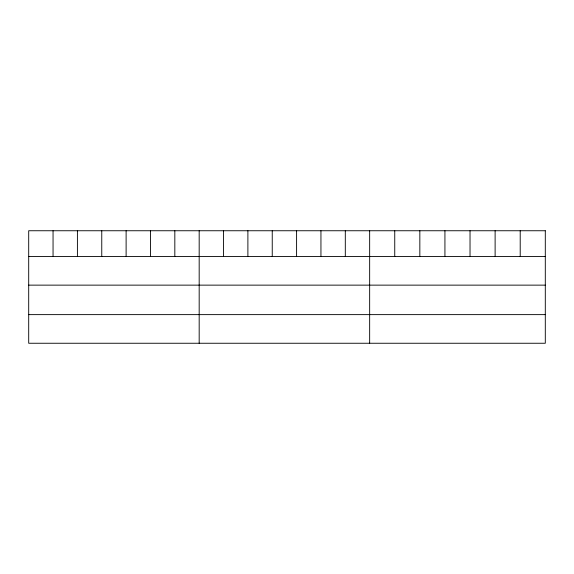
<?xml version="1.0" encoding="UTF-8"?>
<svg xmlns="http://www.w3.org/2000/svg" width="574" height="574" viewBox="0 0 574 574"><rect width="100%" height="100%" fill="white"/><g stroke="black" fill="none" stroke-linecap="round" stroke-linejoin="round"><path stroke-width="0.86" d="M28.7 256.506L545.3 256.506M28.7 285.135L545.3 285.135M28.7 314.624L545.3 314.624M520.209 230.748L520.209 256.506M495.118 230.748L495.118 256.506M470.027 230.748L470.027 256.506M444.929 230.748L444.929 256.506M419.838 230.748L419.838 256.506M394.747 230.748L394.747 256.506M369.656 230.748L369.656 343.252M345.304 230.748L345.304 256.506M320.945 230.748L320.945 256.506M296.593 230.748L296.593 256.506M272.241 230.748L272.241 256.506M247.889 230.748L247.889 256.506M223.53 230.748L223.53 256.506M199.178 230.748L199.178 343.252M174.826 230.748L174.826 256.506M150.467 230.748L150.467 256.506M126.115 230.748L126.115 256.506M101.763 230.748L101.763 256.506M77.411 230.748L77.411 256.506M53.052 230.748L53.052 256.506M545.3 230.748L28.7 230.748L28.7 343.252L545.3 343.252L545.3 230.748"/></g></svg>
